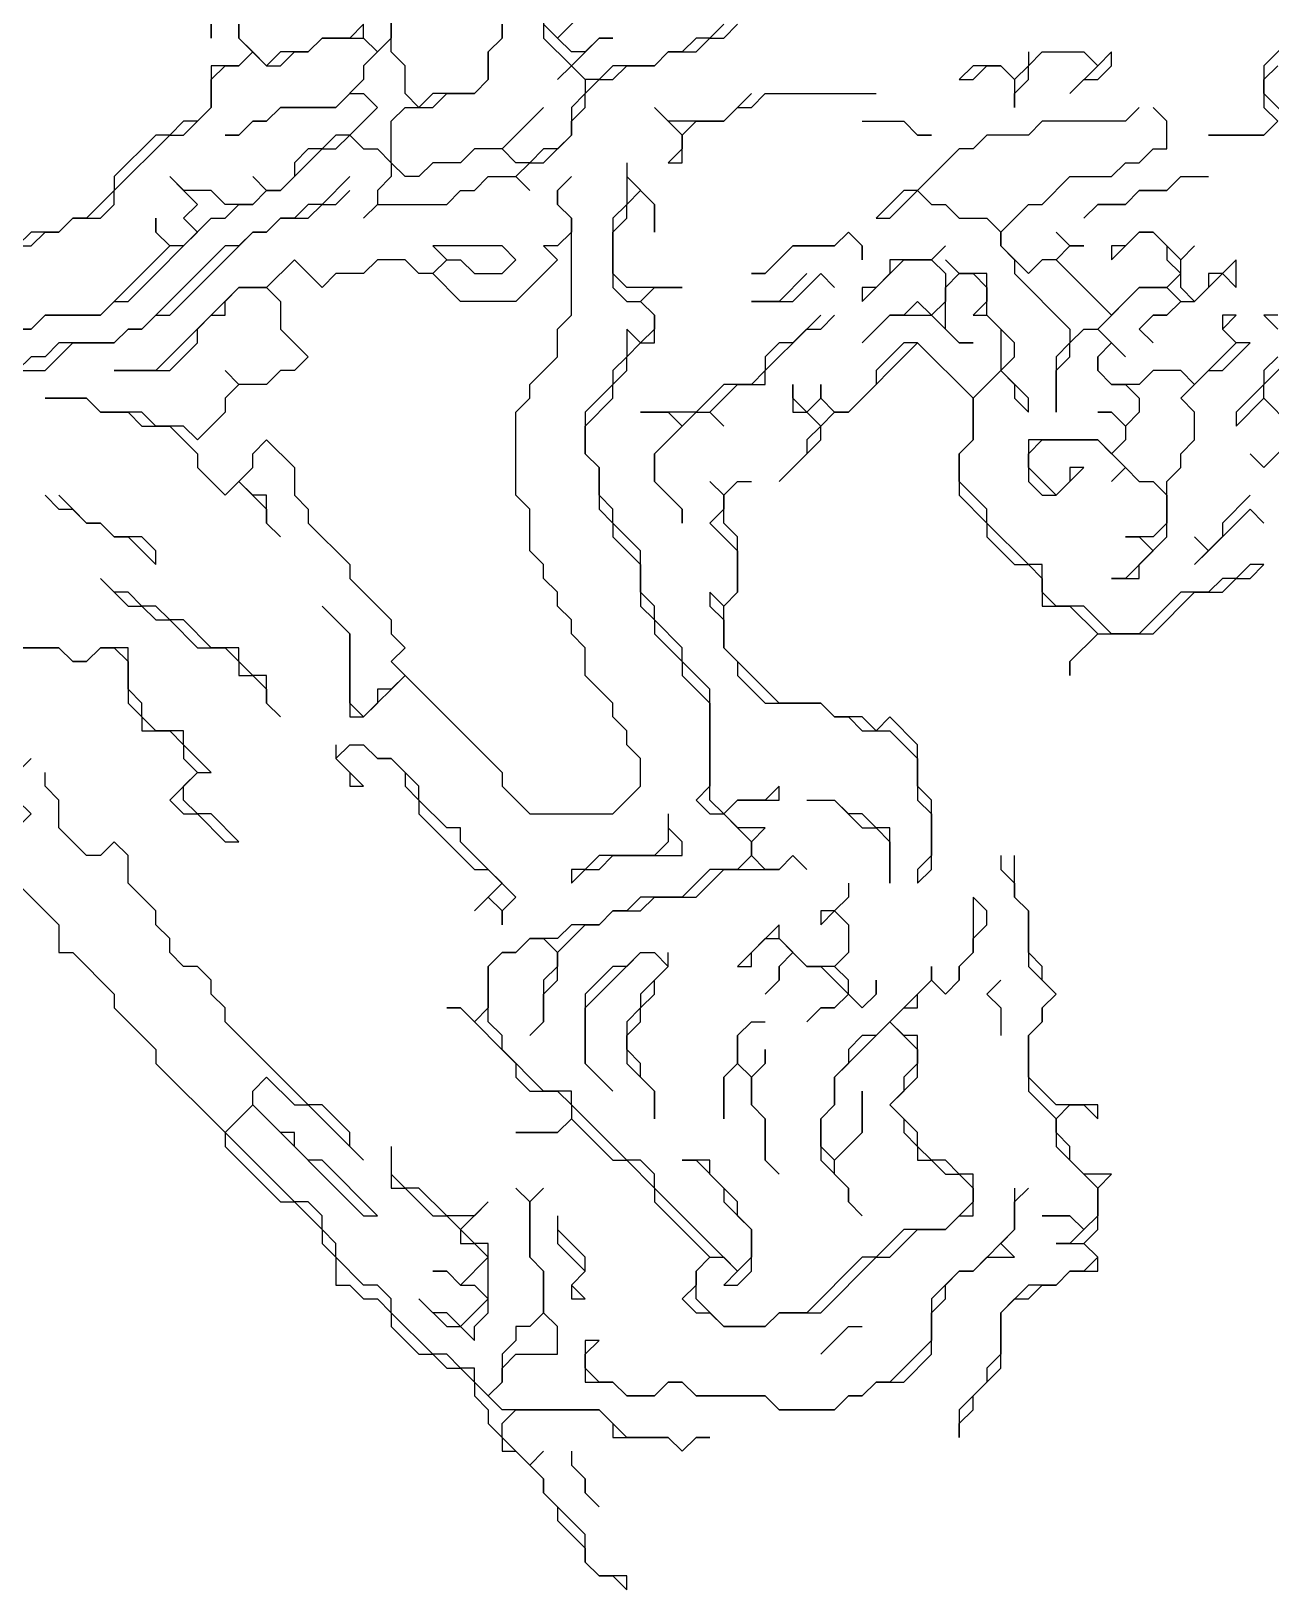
# Model space of a CAD drawing. Header units: metres. Extents: x 76363 to 76886, y 81203 to 81673.
# Drawn here: x 76628.6 to 76664.4, y 81388.6 to 81433.6 of the extents above; entities that cross this region are included whole.
import ezdxf

# ---------------------------------------------------------------- set-up
doc = ezdxf.new("R2010")
doc.units = ezdxf.units.M

msp = doc.modelspace()

# ---------------------------------------------------------------- linework, layer by layer
for points in [[(76642.2, 81433.8, 229.39), (76642.2, 81433.4, 229.375), (76641.8, 81433, 229.36), (76641.8, 81432.2, 229.44), (76641.4, 81431.8, 229.54), (76640.2, 81431.8, 229.39), (76639.8, 81431.4, 229.52), (76639.4, 81431.8, 229.467), (76639.4, 81432.6, 229.27), (76639, 81433, 229.29), (76639, 81435.8, 229.26), (76639, 81433.4, 229.26), (76638.6, 81433, 229.41), (76638.2, 81433.4, 229.46), (76638.2, 81433.8, 229.405), (76637.8, 81433.4, 229.47), (76637, 81433.4, 229.47), (76636.6, 81433, 229.45), (76635.8, 81433, 229.38), (76635.4, 81432.6, 229.37), (76634.6, 81433.4, 229.32), (76634.6, 81433.8, 229.34)], [(76634.6, 81433.8, 229.34), (76634.6, 81433.4, 229.32), (76635, 81433, 229.39), (76634.6, 81432.6, 229.44), (76633.8, 81432.6, 229.52), (76633.8, 81431.4, 229.55), (76633.4, 81431, 229.523), (76633, 81431, 229.53), (76632.6, 81430.6, 229.59), (76632.2, 81430.6, 229.59), (76631, 81429.4, 229.62), (76631, 81429, 229.67), (76630.2, 81428.2, 229.56), (76629.8, 81428.2, 229.62), (76629.4, 81427.8, 229.63), (76628.6, 81427.8, 229.59), (76628.2, 81427.4, 229.69)], [(76628.2, 81425, 230.53), (76628.6, 81425, 230.58), (76629, 81425.4, 230.52), (76630.6, 81425.4, 230.67), (76631, 81425.8, 230.61), (76631.4, 81425.8, 230.8), (76633.8, 81428.2, 230.727), (76634.2, 81428.2, 230.91), (76634.6, 81428.6, 230.645), (76635, 81428.6, 230.85), (76635.4, 81429, 230.657), (76635.8, 81429, 230.81), (76637, 81430.2, 230.62), (76637.4, 81430.2, 230.7), (76637.8, 81430.6, 230.463), (76638.2, 81430.2, 230.71), (76638.6, 81430.2, 230.497), (76639, 81429.8, 230.227), (76639, 81429.4, 230.395), (76638.6, 81429, 230.49), (76638.6, 81428.6, 230.36), (76638.2, 81428.2, 230.3), (76638.6, 81428.6, 230.36), (76640.6, 81428.6, 230.5), (76641, 81429, 230.525), (76641.4, 81429, 230.48), (76641.8, 81429.4, 230.5), (76642.6, 81429.4, 230.5), (76643, 81429, 230.093), (76642.6, 81429.4, 230.5), (76643, 81429.8, 230.51), (76643.4, 81429.8, 230.475), (76644.2, 81430.6, 230.29), (76644.2, 81431, 230.37), (76644.6, 81431.4, 230.39), (76644.6, 81431.8, 230.48), (76645, 81432.2, 230.67), (76645.4, 81432.2, 230.655), (76645.8, 81432.6, 230.7), (76646.6, 81432.6, 230.42), (76647, 81433, 230.41), (76647.8, 81433, 230.41), (76648.2, 81433.4, 230.397), (76648.6, 81433.4, 230.4), (76649, 81433.8, 230.365)], [(76633.8, 81433.8, 229.49), (76633.8, 81433.4, 229.515), (76633.8, 81433.8, 229.49)], [(76643.4, 81434.2, 229.763), (76643.4, 81433.4, 230.06), (76644.2, 81432.6, 230.49), (76643.8, 81432.2, 230.305), (76644.2, 81432.6, 230.49), (76644.6, 81432.2, 230.655), (76644.6, 81431.8, 230.48), (76644.2, 81431.4, 230.425), (76644.2, 81430.6, 230.29), (76643.8, 81430.2, 230.525), (76643.4, 81430.2, 230.53), (76643, 81429.8, 230.51), (76642.6, 81429.8, 230.515), (76642.2, 81430.2, 230.265), (76643.4, 81431.4, 230.165), (76642.2, 81430.2, 230.265), (76641.4, 81430.2, 230.16), (76641, 81429.8, 230.367), (76640.2, 81429.8, 230.22), (76639.8, 81429.4, 230.245), (76639.4, 81429.4, 230.28), (76639, 81429.8, 230.227), (76639, 81431, 229.797), (76639.4, 81431.4, 229.56), (76640.2, 81431.4, 229.485), (76640.6, 81431.8, 229.46), (76641.4, 81431.8, 229.54), (76641.8, 81432.2, 229.44), (76641.8, 81433, 229.36), (76642.2, 81433.4, 229.375), (76642.2, 81433.8, 229.39)], [(76644.6, 81434.2, 229.86), (76643.8, 81433.4, 230.13), (76643.4, 81433.8, 230)], [(76648.6, 81433.8, 230.325), (76648.2, 81433.4, 230.397), (76647.8, 81433.4, 230.35), (76647.4, 81433, 230.41), (76647, 81433, 230.41), (76646.6, 81432.6, 230.42), (76645.4, 81432.6, 230.71), (76645, 81432.2, 230.67), (76644.6, 81432.2, 230.655), (76644.2, 81432.6, 230.49), (76645, 81433.4, 230.3), (76645.4, 81433.4, 230.38), (76645, 81433.4, 230.3), (76644.6, 81433, 230.345), (76644.2, 81433, 230.305), (76643.8, 81433.4, 230.13), (76644.6, 81434.2, 229.86)], [(76628.2, 81427.4, 229.69), (76628.6, 81427.4, 229.69), (76629, 81427.8, 229.59), (76629.4, 81427.8, 229.63), (76629.8, 81428.2, 229.62), (76630.6, 81428.2, 229.605), (76631, 81428.6, 229.735), (76631, 81429, 229.67), (76632.6, 81430.6, 229.59), (76633, 81430.6, 229.59), (76633.8, 81431.4, 229.55), (76633.8, 81432.2, 229.505), (76634.2, 81432.6, 229.48), (76634.6, 81432.6, 229.44), (76635, 81433, 229.39), (76635.4, 81432.6, 229.37), (76635.8, 81432.6, 229.36), (76636.2, 81433, 229.375), (76636.6, 81433, 229.45), (76637, 81433.4, 229.47), (76638.2, 81433.4, 229.46), (76638.6, 81433, 229.41), (76638.2, 81432.6, 229.57), (76638.2, 81432.2, 229.75), (76637.4, 81431.4, 230.07), (76635.8, 81431.4, 229.77), (76635.4, 81431, 229.865), (76635, 81431, 229.9), (76634.6, 81430.6, 229.93), (76634.2, 81430.6, 229.775), (76634.6, 81430.6, 229.93), (76635, 81431, 229.9), (76635.4, 81431, 229.865), (76635.8, 81431.4, 229.77), (76637.4, 81431.4, 230.07), (76637.8, 81431.8, 229.94), (76638.2, 81431.8, 229.82), (76638.6, 81431.4, 229.875), (76637.8, 81430.6, 230.463), (76637.4, 81430.6, 230.487), (76637, 81430.2, 230.62), (76636.6, 81430.2, 230.55), (76636.2, 81429.8, 230.61), (76636.2, 81429.4, 230.79), (76635.8, 81429, 230.81), (76635.4, 81429, 230.657), (76635, 81429.4, 230.45), (76635.4, 81429, 230.657), (76635, 81428.6, 230.85), (76634.2, 81428.6, 230.64), (76633.8, 81429, 230.32), (76633, 81429, 230.17), (76632.6, 81429.4, 229.955), (76633.4, 81428.6, 230.27), (76633, 81428.2, 230.47), (76633.4, 81427.8, 230.82), (76633, 81427.4, 230.75), (76632.6, 81427.4, 230.673), (76632.2, 81427.8, 230.465), (76632.2, 81428.2, 230.303), (76632.2, 81427.8, 230.465), (76632.6, 81427.4, 230.673), (76630.6, 81425.4, 230.67), (76629, 81425.4, 230.52), (76628.6, 81425, 230.58), (76627.8, 81425, 230.43)], [(76665, 81433.4, 221.947), (76664.2, 81432.6, 221.553), (76664.2, 81431.4, 221.25), (76664.6, 81431, 221.173), (76664.2, 81430.6, 221.433), (76662.6, 81430.6, 222.16), (76664.2, 81430.6, 221.433), (76664.6, 81431, 221.173)], [(76657.4, 81433, 225.753), (76657.4, 81432.6, 225.226), (76657, 81432.2, 225.095), (76656.6, 81432.6, 225.948), (76655.8, 81432.6, 226.639), (76655.4, 81432.2, 226.444), (76655.8, 81432.2, 225.877), (76656.2, 81432.6, 226.146), (76656.6, 81432.6, 225.948), (76657, 81432.2, 225.095), (76657, 81431.4, 224.393), (76657, 81431.8, 224.697), (76657.4, 81432.2, 224.884), (76657.4, 81432.6, 225.226), (76657.8, 81433, 225.523), (76659, 81433, 225.022), (76659.4, 81432.6, 224.453), (76658.6, 81431.8, 224.132), (76659, 81432.2, 224.337), (76659.4, 81432.2, 224.085), (76659.8, 81432.6, 224.18), (76659.8, 81433, 224.505), (76659.4, 81432.6, 224.453), (76659, 81433, 225.022)], [(76665, 81431, 221.15), (76664.2, 81431.8, 221.26), (76664.2, 81432.2, 221.35), (76664.6, 81432.6, 221.53)], [(76649.4, 81431.8, 227.883), (76648.6, 81431, 227.234), (76647, 81431, 228.127), (76646.6, 81431.4, 228.95), (76647.4, 81430.6, 227.378), (76647.4, 81430.2, 227.225), (76647, 81429.8, 227.247), (76647.4, 81429.8, 226.958), (76647.4, 81430.6, 227.378), (76647.8, 81431, 227.663), (76648.6, 81431, 227.234), (76649, 81431.4, 227.674), (76649.4, 81431.4, 227.247), (76649.8, 81431.8, 227.591), (76653, 81431.8, 226.763)], [(76660.6, 81431.4, 223.27), (76660.2, 81431, 223.157), (76657.8, 81431, 223.85), (76657.4, 81430.6, 223.63), (76656.2, 81430.6, 223.767), (76655.8, 81430.2, 223.485), (76655.4, 81430.2, 223.637), (76654.2, 81429, 223.802), (76653.8, 81429, 223.957), (76653, 81428.2, 223.63), (76653.4, 81428.2, 223.452), (76654.2, 81429, 223.802), (76654.6, 81428.6, 223.37), (76655, 81428.6, 223.37), (76655.4, 81428.2, 223.39), (76656.2, 81428.2, 223.58), (76656.6, 81427.8, 223.44), (76656.6, 81427.4, 223.39), (76657, 81427, 223.37), (76657, 81426.6, 223.2), (76658.6, 81425, 223.43), (76658.6, 81424.6, 223.315), (76658.2, 81424.2, 222.913), (76658.2, 81422.6, 222.56), (76658.2, 81423.8, 222.805), (76658.6, 81424.2, 223.09), (76658.6, 81424.6, 223.315), (76659, 81425, 223.505), (76659.4, 81425, 223.5), (76659.8, 81424.6, 223.295), (76659.4, 81424.2, 223.32), (76659.4, 81423.8, 223.145), (76659.8, 81423.4, 223.28), (76660.2, 81423.4, 223.27), (76660.6, 81423, 223.18), (76660.6, 81422.6, 222.957), (76660.2, 81422.2, 222.656), (76659.8, 81422.6, 222.82), (76659.4, 81422.6, 222.785), (76659.8, 81422.6, 222.82), (76660.2, 81422.2, 222.656), (76660.2, 81421.8, 222.435), (76659.8, 81421.4, 222.143), (76659.4, 81421.8, 222.365), (76657.4, 81421.8, 221.91), (76657.4, 81420.6, 222.09), (76657.8, 81420.2, 222.07), (76658.2, 81420.2, 222.105), (76659, 81421, 222.02), (76658.6, 81421, 222.03), (76658.6, 81420.6, 222.09), (76658.2, 81420.2, 222.105), (76657.4, 81421, 222.087), (76657.4, 81421.4, 222.09), (76657.8, 81421.8, 222.105), (76659.4, 81421.8, 222.365), (76660.2, 81421, 222.41), (76659.8, 81420.6, 222.16), (76660.2, 81421, 222.41), (76660.6, 81420.6, 222.23), (76661, 81420.6, 222.437), (76661.4, 81420.2, 222.44), (76661.4, 81419.4, 222.145), (76661, 81419, 222.24), (76660.2, 81419, 222.2), (76660.6, 81419, 222.16), (76661, 81418.6, 222.185), (76660.2, 81417.8, 221.8), (76659.8, 81417.8, 221.81), (76660.6, 81417.8, 221.803), (76660.6, 81418.2, 221.98), (76661.4, 81419, 222.2), (76661.4, 81420.6, 222.495), (76661.8, 81421, 222.63), (76661.8, 81421.4, 222.725), (76662.2, 81421.8, 222.67), (76662.2, 81422.6, 222.933), (76661.8, 81423, 223.1), (76662.6, 81423.8, 222.79), (76663, 81423.8, 222.75), (76663.8, 81424.6, 222.393), (76663.4, 81424.6, 222.55), (76663, 81425, 222.44), (76663.4, 81425.4, 222.21), (76663, 81425.4, 222.4), (76663, 81425, 222.44), (76663.4, 81424.6, 222.55), (76662.2, 81423.4, 222.965), (76661.8, 81423.8, 222.98), (76661, 81423.8, 222.91), (76660.6, 81423.4, 223.27), (76659.8, 81423.4, 223.28), (76659.4, 81423.8, 223.145), (76659.4, 81424.2, 223.32), (76659.8, 81424.6, 223.295), (76660.2, 81424.2, 222.97), (76659.4, 81425, 223.5), (76660.6, 81426.2, 223.055), (76661.4, 81426.2, 223.02), (76661.8, 81425.8, 223), (76661.4, 81425.4, 222.82), (76661, 81425.4, 222.9), (76660.6, 81425, 222.97), (76661, 81424.6, 222.75), (76660.6, 81425, 222.97), (76661, 81425.4, 222.9), (76661.4, 81425.4, 222.82), (76661.8, 81425.8, 223), (76662.2, 81425.8, 222.805), (76663, 81426.6, 222.645), (76663.4, 81426.2, 222.497), (76663.4, 81427, 222.43), (76663, 81426.6, 222.645), (76662.6, 81426.6, 222.717), (76662.6, 81426.2, 222.7), (76662.2, 81425.8, 222.805), (76661.8, 81426.2, 223.01), (76661.8, 81427, 222.66), (76662.2, 81427.4, 222.61), (76661.8, 81427, 222.66), (76661, 81427.8, 222.665), (76660.6, 81427.8, 222.735), (76660.2, 81427.4, 222.84), (76659.8, 81427.4, 222.84), (76659.8, 81427, 222.98), (76660.6, 81427.8, 222.735), (76661, 81427.8, 222.665), (76661.4, 81427.4, 222.787), (76661.4, 81427, 222.793), (76661.8, 81426.6, 222.95), (76661.4, 81426.2, 223.02), (76660.6, 81426.2, 223.055), (76659.8, 81425.4, 223.325), (76658.2, 81427, 223.06), (76658.6, 81427.4, 223.08), (76659, 81427.4, 222.885), (76658.6, 81427.4, 223.08), (76658.2, 81427.8, 223.25), (76658.6, 81427.4, 223.08), (76658.2, 81427, 223.06), (76657.8, 81427, 223.06), (76657.4, 81426.6, 223.2), (76656.6, 81427.4, 223.39), (76656.6, 81427.8, 223.44), (76657.4, 81428.6, 223.51), (76657.8, 81428.6, 223.51), (76658.6, 81429.4, 223.51), (76659.8, 81429.4, 223.187), (76660.2, 81429.8, 223.1), (76660.6, 81429.8, 223.02), (76661, 81430.2, 223.035), (76661.4, 81430.2, 222.97), (76661.4, 81431, 222.845), (76661, 81431.4, 223.1)], [(76652.6, 81431, 225.94), (76653.8, 81431, 225.386), (76654.2, 81430.6, 224.69), (76654.6, 81430.6, 224.397), (76654.2, 81430.6, 224.69), (76653.8, 81431, 225.386)], [(76645.8, 81429.8, 228.05), (76645.8, 81428.6, 226.993), (76645.4, 81428.2, 227.088), (76645.4, 81426.2, 226.405), (76645.8, 81425.8, 226.04), (76646.2, 81425.8, 225.703), (76646.6, 81425.4, 225.07), (76646.6, 81425, 224.647), (76646.2, 81424.6, 224.742), (76645.8, 81425, 225.544), (76645.8, 81424.2, 224.665), (76645.4, 81423.8, 224.71), (76645.4, 81423.4, 224.262), (76644.6, 81422.6, 224.544), (76644.6, 81421.4, 223.7), (76645, 81421, 223.223), (76645, 81419.8, 223.21), (76645.4, 81419.4, 222.96), (76645.4, 81419, 222.93), (76646.2, 81418.2, 222.587), (76646.2, 81417, 222.988), (76646.6, 81416.6, 222.85), (76646.6, 81416.2, 222.885), (76647.4, 81415.4, 222.55), (76647.4, 81415, 222.648), (76648.2, 81414.2, 222.167), (76648.2, 81411.8, 223.447), (76647.8, 81411.4, 224.2), (76648.2, 81411, 223.92), (76648.6, 81411, 223.73), (76649.4, 81410.2, 223.267), (76649.4, 81409.8, 223.06), (76649, 81409.4, 223.045), (76648.2, 81409.4, 223.315), (76647.4, 81408.6, 223.36), (76646.2, 81408.6, 223.71), (76645.8, 81408.2, 223.422), (76645.4, 81408.2, 223.672), (76645, 81407.8, 223.525), (76644.2, 81407.8, 223.815), (76643.8, 81407.4, 223.625), (76643, 81407.4, 224.037), (76642.6, 81407, 223.995), (76642.2, 81407, 224.177), (76641.8, 81406.6, 224.12), (76641.8, 81405.4, 223.655), (76641.4, 81405, 223.3), (76641, 81405.4, 223.31), (76640.6, 81405.4, 223.085), (76641, 81405.4, 223.31), (76642.6, 81403.8, 223.29), (76642.6, 81403.4, 223.14), (76643, 81403, 223.12), (76643.8, 81403, 223.27), (76644.2, 81402.6, 223.26), (76644.2, 81402.2, 223.245), (76643.8, 81401.8, 222.765), (76642.6, 81401.8, 222.31), (76643.8, 81401.8, 222.765), (76644.2, 81402.2, 223.245), (76645.4, 81401, 223.035), (76645.8, 81401, 223.105), (76646.6, 81400.2, 223.14), (76646.6, 81399.8, 223.01), (76648.2, 81398.2, 223.05), (76647.8, 81397.8, 222.765), (76647.8, 81397.4, 222.71), (76647.4, 81397, 222.385), (76647.8, 81396.6, 222.52), (76648.2, 81396.6, 222.52), (76648.6, 81396.2, 222.58), (76649.8, 81396.2, 222.72), (76650.2, 81396.6, 222.67), (76651.4, 81396.6, 222.93), (76653, 81398.2, 222.685), (76653.4, 81398.2, 222.72), (76654.2, 81399, 222.91), (76655, 81399, 222.86), (76655.4, 81399.4, 222.85), (76655.8, 81399.4, 222.77), (76655.8, 81400.6, 222.56), (76655.4, 81400.6, 222.75), (76655, 81401, 222.69), (76654.6, 81401, 222.847), (76654.2, 81401.4, 222.967), (76654.2, 81401.8, 222.88), (76653.4, 81402.6, 223.075), (76654.2, 81403.4, 222.72), (76654.2, 81404.6, 222.58), (76653.8, 81404.6, 222.585), (76653.4, 81405, 222.41), (76653.8, 81405.4, 222.303), (76654.2, 81405.4, 222.195), (76654.2, 81405.8, 222.1), (76654.6, 81406.2, 221.89), (76655, 81405.8, 221.79), (76655.4, 81406.2, 221.77), (76655.4, 81406.6, 221.71), (76655.8, 81407, 221.597), (76655.8, 81407.4, 221.52), (76656.2, 81407.8, 221.45), (76656.2, 81408.2, 221.39), (76655.8, 81408.6, 221.34), (76655.8, 81407, 221.597), (76655.4, 81406.6, 221.71), (76655.4, 81406.2, 221.77), (76655, 81405.8, 221.79), (76654.6, 81406.2, 221.89), (76654.6, 81406.6, 221.893), (76654.6, 81406.2, 221.89), (76653, 81404.6, 222.48), (76652.6, 81404.6, 222.51), (76652.2, 81404.2, 222.57), (76652.2, 81403.8, 222.6), (76651.8, 81403.4, 222.695), (76651.8, 81402.6, 222.85), (76651.4, 81402.2, 222.755), (76651.4, 81401, 222.665), (76652.2, 81400.2, 222.82), (76652.2, 81399.8, 222.8), (76652.6, 81399.4, 222.74), (76652.2, 81399.8, 222.8), (76652.2, 81400.2, 222.82), (76651.8, 81400.6, 222.835), (76651.8, 81401, 222.777), (76652.6, 81401.8, 223.04), (76652.6, 81403, 223.05), (76652.6, 81401.8, 223.04), (76651.8, 81401, 222.777), (76651.4, 81401.4, 222.72), (76651.4, 81402.2, 222.755), (76651.8, 81402.6, 222.85), (76651.8, 81403.4, 222.695), (76653.4, 81405, 222.41), (76654.2, 81404.2, 222.68), (76654.2, 81403.8, 222.775), (76653.8, 81403.4, 222.88), (76653.8, 81403, 222.94), (76653.4, 81402.6, 223.075), (76653.8, 81402.2, 222.975), (76653.8, 81401.8, 223), (76654.2, 81401.4, 222.967), (76654.2, 81401, 223.03), (76654.6, 81401, 222.847), (76655, 81400.6, 222.89), (76655.4, 81400.6, 222.75), (76655.8, 81400.2, 222.69), (76655.8, 81399.8, 222.79), (76655, 81399, 222.86), (76653.8, 81399, 222.875), (76653, 81398.2, 222.685), (76652.6, 81398.2, 222.65), (76651, 81396.6, 222.93), (76650.2, 81396.6, 222.67), (76649.8, 81396.2, 222.72), (76648.6, 81396.2, 222.58), (76647.8, 81397, 222.545), (76647.8, 81397.8, 222.765), (76648.2, 81398.2, 223.05), (76648.6, 81398.2, 223.05), (76649, 81397.8, 222.87), (76648.6, 81397.4, 222.82), (76649, 81397.4, 222.86), (76649.4, 81397.8, 222.8), (76649.4, 81399, 222.7), (76649, 81399.4, 222.755), (76649, 81399.8, 222.74), (76648.2, 81400.6, 222.77), (76648.2, 81401, 222.79), (76647.4, 81401, 222.94), (76647.8, 81401, 222.86), (76648.6, 81400.2, 222.76), (76648.6, 81399.8, 222.793), (76649.4, 81399, 222.7), (76649.4, 81398.2, 222.78), (76649, 81397.8, 222.87), (76646.6, 81400.2, 223.14), (76646.6, 81400.6, 223.045), (76646.2, 81401, 223.077), (76645.8, 81401, 223.105), (76644.2, 81402.6, 223.26), (76644.2, 81403, 223.315), (76643.4, 81403, 223.23), (76642.2, 81404.2, 223.445), (76642.2, 81404.6, 223.58), (76641.8, 81405, 223.525), (76641.8, 81406.6, 224.12), (76642.2, 81407, 224.177), (76642.6, 81407, 223.995), (76643, 81407.4, 224.037), (76643.4, 81407.4, 223.8), (76643.8, 81407, 223.403), (76643.8, 81406.6, 223.36), (76643.4, 81406.2, 223.46), (76643.4, 81405, 223.45), (76643, 81404.6, 223.45), (76643.4, 81405, 223.45), (76643.4, 81405.8, 223.52), (76643.8, 81406.2, 223.34), (76643.8, 81407, 223.403), (76644.6, 81407.8, 223.613), (76645, 81407.8, 223.525), (76645.4, 81408.2, 223.672), (76646.2, 81408.2, 223.347), (76646.6, 81408.6, 223.517), (76647.8, 81408.6, 223.165), (76648.6, 81409.4, 223.16), (76650.2, 81409.4, 222.823), (76650.6, 81409.8, 222.94), (76651, 81409.4, 222.69), (76650.6, 81409.8, 222.94), (76650.2, 81409.4, 222.823), (76649.8, 81409.4, 222.855), (76649.4, 81409.8, 223.06), (76649.4, 81410.2, 223.267), (76649.8, 81410.6, 223.21), (76649, 81410.6, 223.543), (76648.6, 81411, 223.73), (76649, 81411.4, 223.397), (76650.2, 81411.4, 222.83), (76650.2, 81411.8, 222.7), (76649.8, 81411.4, 223.03), (76649, 81411.4, 223.397), (76648.6, 81411, 223.73), (76648.2, 81411.4, 223.79), (76648.2, 81414.6, 222.165), (76647.4, 81415.4, 222.55), (76647.4, 81415.8, 222.52), (76646.6, 81416.6, 222.85), (76646.6, 81417, 222.66), (76646.2, 81417.4, 222.857), (76646.2, 81418.6, 222.43), (76645.4, 81419.4, 222.96), (76645.4, 81419.8, 222.92), (76645, 81420.2, 223.172), (76645, 81421, 223.223), (76644.6, 81421.4, 223.7), (76644.6, 81422.2, 223.97), (76645.4, 81423, 223.848), (76645.4, 81423.4, 224.262), (76645.8, 81423.8, 224.25), (76645.8, 81424.2, 224.665), (76646.2, 81424.6, 224.742), (76646.6, 81424.6, 224.377), (76646.6, 81425.4, 225.07), (76646.2, 81425.8, 225.703), (76646.6, 81426.2, 225.595), (76647.4, 81426.2, 225.1), (76645.8, 81426.2, 226.017), (76645.4, 81426.6, 226.366), (76645.4, 81427.8, 226.85), (76645.8, 81428.2, 226.68), (76645.8, 81428.6, 226.993), (76646.2, 81429, 227.156), (76646.6, 81428.6, 226.58), (76646.6, 81427.8, 226.2), (76646.6, 81428.6, 226.58), (76645.8, 81429.4, 227.726)], [(76637.8, 81429.4, 230.75), (76637, 81428.6, 230.87), (76636.6, 81428.6, 230.945), (76636.2, 81428.2, 231.003), (76635.8, 81428.2, 231.07), (76635.4, 81427.8, 231.06), (76635, 81427.8, 231.145), (76634.6, 81427.4, 231.085), (76634.2, 81427.4, 231.05), (76631.8, 81425, 230.955), (76631.4, 81425, 230.955), (76631, 81424.6, 230.86), (76629.4, 81424.6, 230.795), (76629, 81424.2, 230.66), (76628.6, 81424.2, 230.7), (76628.2, 81423.8, 230.68)], [(76644.2, 81429.4, 229.918), (76643.8, 81429, 229.707), (76643.8, 81428.6, 229.502), (76644.2, 81428.2, 228.94), (76644.2, 81427.8, 228.89), (76643.8, 81427.4, 229.16), (76643.4, 81427.4, 229.413), (76643.8, 81427, 228.832), (76642.6, 81425.8, 228.88), (76641, 81425.8, 229.12), (76640.2, 81426.6, 229.46), (76640.6, 81427, 229.63), (76641, 81427, 229.553), (76641.4, 81426.6, 229.46), (76642.2, 81426.6, 229.49), (76642.6, 81427, 229.32), (76642.2, 81427.4, 229.49), (76640.2, 81427.4, 229.96), (76640.6, 81427, 229.63), (76640.2, 81426.6, 229.46), (76639.8, 81426.6, 229.52), (76639.4, 81427, 229.72), (76638.6, 81427, 229.715), (76638.2, 81426.6, 229.58), (76637.4, 81426.6, 229.86), (76637, 81426.2, 229.817), (76636.2, 81427, 230.513), (76635.4, 81426.2, 230.39), (76634.6, 81426.2, 230.595), (76632.2, 81423.8, 230.29), (76631, 81423.8, 230.547), (76632.6, 81423.8, 230.21), (76633.4, 81424.6, 230.395), (76633.4, 81425, 230.45), (76633.8, 81425.4, 230.545), (76634.2, 81425.4, 230.427), (76634.2, 81425.8, 230.44), (76634.6, 81426.2, 230.595), (76635.4, 81426.2, 230.39), (76635.8, 81425.8, 230.06), (76635.8, 81425, 230.17), (76636.6, 81424.2, 229.98), (76636.2, 81423.8, 230.12), (76635.8, 81423.8, 230.12), (76635.4, 81423.4, 230.177), (76634.6, 81423.4, 230.105), (76634.2, 81423.8, 230.145), (76634.6, 81423.4, 230.105), (76634.2, 81423, 230.015), (76634.2, 81422.6, 230), (76633.4, 81421.8, 229.93), (76633, 81422.2, 229.98), (76632.2, 81422.2, 229.81), (76631.8, 81422.6, 229.93), (76630.6, 81422.6, 229.85), (76630.2, 81423, 230.16), (76629, 81423, 230.34), (76630.2, 81423, 230.16), (76630.6, 81422.6, 229.85), (76631.4, 81422.6, 229.907), (76631.8, 81422.2, 229.795), (76632.6, 81422.2, 229.91), (76633.4, 81421.4, 229.897), (76633.4, 81421, 229.85), (76634.2, 81420.2, 229.81), (76634.6, 81420.6, 230.105), (76635.4, 81419.8, 230.323), (76635.4, 81419.4, 230.197), (76635.8, 81419, 230.167), (76635.4, 81419.4, 230.197), (76635.4, 81420.2, 230.447), (76635, 81420.2, 230.195), (76634.6, 81420.6, 230.105), (76635, 81421, 230.345), (76635, 81421.4, 230.47), (76635.4, 81421.8, 230.645), (76636.2, 81421, 230.88), (76636.2, 81420.2, 230.685), (76636.6, 81419.8, 230.783), (76636.6, 81419.4, 230.725), (76637.8, 81418.2, 230.705), (76637.8, 81417.8, 230.46), (76639, 81416.6, 230.38), (76639, 81416.2, 230.183), (76639.4, 81415.8, 230.105), (76639, 81415.4, 229.82), (76639.4, 81415, 229.915), (76639, 81414.6, 229.577), (76638.6, 81414.6, 229.32), (76638.6, 81414.2, 228.92), (76638.2, 81413.8, 228.64), (76637.8, 81414.2, 228.597), (76637.8, 81416.2, 229.65), (76637, 81417, 229.66), (76637.8, 81416.2, 229.65), (76637.8, 81413.8, 228.485), (76638.2, 81413.8, 228.64), (76639.4, 81415, 229.915), (76642.2, 81412.2, 229.483), (76642.2, 81411.8, 229.266), (76643, 81411, 229.327), (76645.4, 81411, 228.143), (76646.2, 81411.8, 227.335), (76646.2, 81412.6, 226.868), (76645.8, 81413, 227.33), (76645.8, 81413.4, 227.123), (76645.4, 81413.8, 227.68), (76645.4, 81414.2, 227.643), (76644.6, 81415, 228.273), (76644.6, 81415.8, 227.868), (76644.2, 81416.2, 228.072), (76644.2, 81416.6, 227.95), (76643.8, 81417, 228.16), (76643.8, 81417.4, 228.034), (76643.4, 81417.8, 228.295), (76643.4, 81418.2, 228.031), (76643, 81418.6, 228.415), (76643, 81419.8, 228.14), (76642.6, 81420.2, 228.52), (76642.6, 81422.6, 228.5), (76643, 81423, 228.523), (76643, 81423.4, 228.625), (76643.8, 81424.2, 228.62), (76643.8, 81425, 228.69), (76644.2, 81425.4, 228.59), (76644.2, 81428.2, 228.94), (76643.8, 81428.6, 229.502), (76643.8, 81429, 229.707)], [(76661.8, 81429.4, 222.695), (76661.4, 81429, 222.68), (76660.6, 81429, 222.83), (76660.2, 81428.6, 222.81), (76659.4, 81428.6, 223.09), (76659, 81428.2, 223.033), (76659.4, 81428.6, 223.09), (76660.2, 81428.6, 222.81), (76660.6, 81429, 222.83), (76661.4, 81429, 222.68), (76661.8, 81429.4, 222.695), (76662.6, 81429.4, 222.39)], [(76627, 81423.8, 230.69), (76629, 81423.8, 230.61), (76629.8, 81424.6, 230.843), (76631, 81424.6, 230.86), (76631.4, 81425, 230.955), (76631.8, 81425, 230.955), (76632.2, 81425.4, 230.97), (76632.6, 81425.4, 230.89), (76635, 81427.8, 231.145), (76635.4, 81427.8, 231.06), (76635.8, 81428.2, 231.07), (76636.6, 81428.2, 230.97), (76637, 81428.6, 230.87), (76637.4, 81428.6, 230.78), (76637.8, 81429, 230.765)], [(76652.2, 81427.8, 223.758), (76651.8, 81427.4, 223.58), (76650.6, 81427.4, 223.87), (76649.8, 81426.6, 223.8), (76649.4, 81426.6, 223.96), (76649.8, 81426.6, 223.8), (76650.6, 81427.4, 223.87), (76651.8, 81427.4, 223.58), (76652.2, 81427.8, 223.758), (76652.6, 81427.4, 223.33), (76652.6, 81427, 223.12), (76652.6, 81427.4, 223.33)], [(76655, 81427.4, 222.78), (76654.6, 81427, 222.5), (76653.4, 81427, 222.77), (76653.4, 81426.6, 222.52), (76653, 81426.2, 222.66), (76652.6, 81426.2, 222.82), (76652.6, 81425.8, 222.685), (76653.8, 81427, 222.66), (76654.6, 81427, 222.5), (76655, 81426.6, 222.37), (76655, 81425.8, 222.135), (76654.6, 81425.4, 222.09), (76654.2, 81425.8, 222.18), (76653.8, 81425.4, 222.25), (76653.4, 81425.4, 222.367), (76652.6, 81424.6, 222.325), (76653.4, 81425.4, 222.367), (76654.6, 81425.4, 222.09), (76655.4, 81424.6, 221.98), (76655.8, 81424.6, 222.005), (76655.4, 81424.6, 221.98), (76655, 81425, 222.013), (76655, 81426.2, 222.155), (76655.4, 81426.6, 222.475), (76655.8, 81426.6, 222.77), (76656.2, 81426.2, 222.65), (76656.2, 81425.8, 222.515), (76655.8, 81425.4, 222.195), (76656.2, 81425.4, 222.31), (76656.6, 81425, 222.28), (76656.6, 81423.8, 221.77), (76655.8, 81423, 221.475), (76654.2, 81424.6, 221.82), (76653.8, 81424.6, 221.978), (76653, 81423.8, 221.9), (76653, 81423.4, 221.73), (76652.2, 81422.6, 221.585), (76651.8, 81422.6, 221.59), (76651.4, 81423, 221.76), (76651.4, 81423.4, 221.853), (76651.4, 81423, 221.76), (76651, 81422.6, 221.69), (76650.6, 81423, 222.07), (76650.6, 81423.4, 222.16), (76650.6, 81422.6, 221.895), (76651, 81422.6, 221.69), (76651.4, 81422.2, 221.495), (76651, 81421.8, 221.59), (76651, 81421.4, 221.535), (76650.2, 81420.6, 221.51), (76651.4, 81421.8, 221.48), (76651.4, 81422.2, 221.495), (76651.8, 81422.6, 221.59), (76652.2, 81422.6, 221.585), (76654.2, 81424.6, 221.82), (76655.8, 81423, 221.475), (76655.8, 81421.8, 221.267), (76655.4, 81421.4, 221.21), (76655.4, 81420.2, 221.235), (76656.2, 81419.4, 221.43), (76656.2, 81419, 221.415), (76657, 81418.2, 221.3), (76657.4, 81418.2, 221.528), (76657.8, 81417.8, 221.43), (76657.8, 81417, 221.317), (76658.6, 81417, 221.47), (76659.4, 81416.2, 221.165), (76658.6, 81415.4, 221.02), (76658.6, 81415, 220.973), (76658.6, 81415.4, 221.02), (76659.4, 81416.2, 221.165), (76661, 81416.2, 221.04), (76662.2, 81417.4, 221.245), (76663, 81417.4, 221.17), (76663.4, 81417.8, 221.1), (76663.8, 81417.8, 221.023), (76664.2, 81418.2, 221.04), (76663.8, 81418.2, 221.12), (76663.4, 81417.8, 221.1), (76663, 81417.8, 221.18), (76662.6, 81417.4, 221.165), (76661.8, 81417.4, 221.325), (76660.6, 81416.2, 221.12), (76659.8, 81416.2, 221.2), (76659, 81417, 221.425), (76658.2, 81417, 221.39), (76657.8, 81417.4, 221.335), (76657.8, 81418.2, 221.565), (76657.4, 81418.2, 221.528), (76656.2, 81419.4, 221.43), (76656.2, 81419.8, 221.45), (76655.4, 81420.6, 221.175), (76655.4, 81421.4, 221.21), (76655.8, 81421.8, 221.267), (76655.8, 81423, 221.475), (76656.6, 81423.8, 221.77), (76657, 81423.4, 222.06), (76657, 81423, 221.947), (76657.4, 81422.6, 222.035), (76657.4, 81423, 222.195), (76656.6, 81423.8, 221.77), (76657, 81424.2, 222.175), (76657, 81424.6, 222.29), (76656.2, 81425.4, 222.31), (76656.2, 81426.6, 222.89), (76655.4, 81426.6, 222.475), (76655, 81427, 222.535)], [(76651, 81426.6, 223.45), (76650.2, 81425.8, 223.42), (76649.4, 81425.8, 223.53), (76650.6, 81425.8, 223.42), (76651.4, 81426.6, 223.335), (76651.8, 81426.2, 223.085), (76651.4, 81426.6, 223.335)], [(76651.4, 81425.4, 222.745), (76650.6, 81424.6, 222.678), (76650.2, 81424.6, 222.803), (76649.8, 81424.2, 222.603), (76649.8, 81423.8, 222.41), (76649.4, 81423.4, 222.373), (76648.6, 81423.4, 222.63), (76647.8, 81422.6, 222.292), (76646.2, 81422.6, 223.01), (76647, 81422.6, 222.58), (76647.4, 81422.2, 222.2), (76646.6, 81421.4, 222.395), (76646.6, 81420.6, 222.23), (76647.4, 81419.8, 221.863), (76647.4, 81419.4, 221.77), (76647.4, 81419.8, 221.863), (76646.6, 81420.6, 222.23), (76646.6, 81421.4, 222.395), (76647.8, 81422.6, 222.292), (76648.2, 81422.6, 222.137), (76648.6, 81422.2, 222.04), (76648.2, 81422.6, 222.137), (76649, 81423.4, 222.513), (76649.8, 81423.4, 222.2), (76649.8, 81423.8, 222.41), (76651, 81425, 222.77), (76651.4, 81425, 222.53), (76651.8, 81425.4, 222.665)], [(76664.6, 81425.4, 221.797), (76664.2, 81425.4, 221.895), (76664.6, 81425, 221.88)], [(76664.6, 81424.2, 221.91), (76664.2, 81423.8, 221.953), (76664.2, 81423.4, 221.74), (76663.4, 81422.6, 222.287), (76663.4, 81422.2, 222.218), (76664.2, 81423, 221.715), (76665, 81422.2, 221.6)], [(76665, 81422.2, 221.6), (76664.2, 81423, 221.715), (76664.2, 81423.4, 221.74), (76665, 81424.2, 221.88)], [(76665, 81421.8, 221.58), (76664.2, 81421, 221.78), (76663.8, 81421.4, 221.91), (76664.2, 81421, 221.78), (76665.4, 81422.2, 221.48)], [(76648.2, 81420.6, 221.82), (76648.6, 81420.2, 221.65), (76648.6, 81419.8, 221.625), (76648.2, 81419.4, 221.69), (76649, 81418.6, 221.58), (76649, 81417.4, 221.6), (76648.6, 81417, 221.792), (76648.2, 81417.4, 221.91), (76648.2, 81417, 221.965), (76648.6, 81416.6, 221.71), (76648.6, 81415.8, 221.755), (76649, 81415.4, 221.683), (76649, 81415, 221.64), (76649.8, 81414.2, 221.553), (76651.4, 81414.2, 221.423), (76651.8, 81413.8, 221.5), (76652.2, 81413.8, 221.42), (76652.6, 81413.4, 221.41), (76653.4, 81413.4, 221.255), (76654.2, 81412.6, 221.21), (76654.2, 81411.4, 221.235), (76654.6, 81411, 221.22), (76654.6, 81409.8, 221.527), (76654.2, 81409.4, 221.713), (76654.2, 81409, 221.712), (76654.6, 81409.4, 221.53), (76654.6, 81411.4, 221.155), (76654.2, 81411.8, 221.28), (76654.2, 81413, 221.15), (76653.4, 81413.8, 221.2), (76653, 81413.4, 221.33), (76652.6, 81413.8, 221.33), (76651.8, 81413.8, 221.5), (76651.4, 81414.2, 221.423), (76650.2, 81414.2, 221.53), (76648.6, 81415.8, 221.755), (76648.6, 81417, 221.792), (76649, 81417.4, 221.6), (76649, 81419, 221.51), (76648.6, 81419.4, 221.61), (76648.6, 81420.2, 221.65), (76649, 81420.6, 221.66), (76649.4, 81420.6, 221.66)], [(76629, 81420.2, 227.92), (76629.4, 81419.8, 227.437), (76629.8, 81419.8, 227.435), (76630.2, 81419.4, 227.3), (76630.6, 81419.4, 227.34), (76631, 81419, 227.27), (76631.4, 81419, 227.475), (76632.2, 81418.2, 227.157), (76632.2, 81418.6, 227.533), (76631.8, 81419, 227.71), (76631, 81419, 227.27), (76630.6, 81419.4, 227.34), (76630.2, 81419.4, 227.3), (76629.4, 81420.2, 227.725)], [(76663.8, 81420.2, 221.59), (76663, 81419.4, 221.542), (76663, 81419, 221.31), (76662.6, 81418.6, 221.5), (76662.2, 81419, 221.735), (76662.6, 81418.6, 221.5), (76662.2, 81418.2, 221.545), (76663.8, 81419.8, 221.5), (76664.2, 81419.4, 221.25), (76663.8, 81419.8, 221.5)], [(76630.6, 81417.8, 225.908), (76631.4, 81417, 225.582), (76631.8, 81417, 225.853), (76632.2, 81416.6, 225.627), (76632.6, 81416.6, 225.936), (76633.4, 81415.8, 225.962), (76634.2, 81415.8, 226.657), (76634.6, 81415.4, 226.923), (76634.6, 81415, 226.564), (76635, 81415, 226.723), (76635.4, 81414.6, 226.747), (76635.4, 81414.2, 226.445), (76635.8, 81413.8, 226.307), (76635.4, 81414.2, 226.445), (76635.4, 81415, 227.003), (76635, 81415, 226.723), (76634.6, 81415.4, 226.923), (76634.6, 81415.8, 227.04), (76633.8, 81415.8, 226.29), (76633, 81416.6, 226.187), (76632.6, 81416.6, 225.936), (76632.2, 81417, 225.95), (76631.8, 81417, 225.853), (76631.4, 81417.4, 225.885), (76631, 81417.4, 225.64)], [(76626.2, 81415.8, 222.332), (76629.4, 81415.8, 222.374), (76629.8, 81415.4, 222.093), (76630.2, 81415.4, 222.21), (76630.6, 81415.8, 222.968), (76631, 81415.8, 223.35), (76631.4, 81415.4, 223.063), (76631.4, 81414.2, 221.974), (76631.8, 81413.8, 221.972), (76631.8, 81413.4, 221.728), (76632.6, 81413.4, 222.443), (76633, 81413, 222.25), (76633, 81412.6, 222.032), (76633.4, 81412.2, 222.223), (76632.6, 81411.4, 221.05), (76633, 81411, 221.062), (76633.4, 81411, 221.366), (76634.2, 81410.2, 221.545), (76634.6, 81410.2, 221.931), (76633.8, 81411, 221.775), (76633.4, 81411, 221.366), (76633, 81411.4, 221.387), (76633, 81411.8, 221.517), (76633.4, 81412.2, 222.223), (76633.8, 81412.2, 222.747), (76633, 81413, 222.25), (76633, 81413.4, 222.738), (76632.2, 81413.4, 222.17), (76631.8, 81413.8, 221.972), (76631.8, 81414.2, 222.385), (76631.4, 81414.6, 222.3), (76631.4, 81415.8, 223.635), (76630.6, 81415.8, 222.968), (76630.2, 81415.4, 222.21), (76629.8, 81415.4, 222.093), (76629.4, 81415.8, 222.374), (76626.2, 81415.8, 222.332)], [(76637.4, 81413, 227.188), (76637.4, 81412.6, 226.668), (76637.8, 81412.2, 226.575), (76637.8, 81411.8, 226.287), (76638.2, 81411.8, 226.502), (76637.4, 81412.6, 226.668), (76637.8, 81413, 227.393), (76638.2, 81413, 227.49), (76638.6, 81412.6, 227.247), (76639, 81412.6, 227.473), (76639.4, 81412.2, 227.355), (76639.4, 81411.8, 227.042), (76639.8, 81411.4, 226.942), (76639.8, 81411, 226.63), (76641.4, 81409.4, 226.265), (76641.8, 81409.4, 226.577), (76642.2, 81409, 226.332), (76641.4, 81408.2, 225.18), (76641.8, 81408.6, 225.615), (76642.2, 81408.2, 225.273), (76642.2, 81407.8, 224.757), (76642.2, 81408.2, 225.273), (76642.6, 81408.6, 225.635), (76641, 81410.2, 226.847), (76641, 81410.6, 227.28), (76640.6, 81410.6, 227.035), (76639.8, 81411.4, 226.942), (76639.8, 81411.8, 227.457), (76639, 81412.6, 227.473), (76638.6, 81412.6, 227.247), (76638.2, 81413, 227.49)], [(76627.8, 81409.4, 218.5), (76629.4, 81407.8, 218.41), (76629.4, 81407, 218.37), (76629.8, 81407, 218.485), (76631, 81405.8, 218.505), (76631, 81405.4, 218.397), (76632.2, 81404.2, 218.51), (76632.2, 81403.8, 218.37), (76634.2, 81401.8, 218.51), (76634.2, 81401.4, 218.42), (76635.8, 81399.8, 218.56), (76636.2, 81399.8, 218.72), (76637, 81399, 218.76), (76637, 81398.6, 218.75), (76637.4, 81398.2, 218.747), (76637.4, 81397.4, 218.61), (76637.8, 81397.4, 218.68), (76638.2, 81397, 218.59), (76638.6, 81397, 218.66), (76639, 81396.6, 218.685), (76639, 81396.2, 218.63), (76639.8, 81395.4, 218.74), (76640.2, 81395.4, 218.815), (76640.6, 81395, 218.79), (76641, 81395, 218.87), (76641.4, 81394.6, 218.93), (76641.4, 81394.2, 218.84), (76641.8, 81393.8, 218.947), (76641.8, 81393.4, 218.955), (76642.2, 81393, 218.93), (76642.2, 81392.6, 218.92), (76642.6, 81392.6, 218.99), (76643.4, 81391.8, 219.03), (76643.4, 81391.4, 219.015), (76643.8, 81391, 219.07), (76643.8, 81390.6, 218.98), (76644.6, 81389.8, 219.02), (76644.6, 81389.4, 218.995), (76645, 81389, 219.05), (76645.4, 81389, 219.095), (76645.8, 81388.6, 219.07), (76645.8, 81389, 219.125), (76645, 81389, 219.05), (76644.6, 81389.4, 218.995), (76644.6, 81390.2, 219.11), (76643.4, 81391.4, 219.015), (76643.4, 81391.8, 219.03), (76643, 81392.2, 218.97), (76643.4, 81392.6, 219.145), (76643, 81392.2, 218.97), (76642.2, 81393, 218.93), (76642.2, 81393.4, 219.03), (76642.6, 81393.8, 219.27), (76645, 81393.8, 219.65), (76645.4, 81393.4, 219.515), (76645.4, 81393, 219.457), (76647, 81393, 219.72), (76647.4, 81392.6, 219.75), (76647.8, 81393, 219.91), (76648.2, 81393, 219.933), (76647.8, 81393, 219.91), (76647.4, 81392.6, 219.75), (76647, 81393, 219.72), (76645.8, 81393, 219.62), (76645, 81393.8, 219.65), (76642.2, 81393.8, 219.12), (76641.8, 81394.2, 219.065), (76642.2, 81394.6, 219.393), (76642.2, 81395, 219.56), (76642.6, 81395.4, 219.765), (76643.8, 81395.4, 220.03), (76643.8, 81396.2, 220.025), (76643.4, 81396.6, 220.005), (76643.4, 81397.8, 220.34), (76643, 81398.2, 220.437), (76643, 81399.8, 221.018), (76643.4, 81400.2, 221.545), (76643, 81399.8, 221.018), (76642.6, 81400.2, 221.125), (76643, 81399.8, 221.018), (76643, 81398.2, 220.437), (76643.4, 81397.8, 220.34), (76643.4, 81396.6, 220.005), (76643, 81396.2, 219.685), (76642.6, 81396.2, 219.455), (76642.6, 81395.8, 219.7), (76642.2, 81395.4, 219.65), (76642.2, 81394.6, 219.393), (76641.8, 81394.2, 219.065), (76641.4, 81394.6, 218.93), (76641.4, 81395, 219.134), (76641, 81395, 218.87), (76640.6, 81395.4, 218.93), (76640.2, 81395.4, 218.815), (76639, 81396.6, 218.685), (76639, 81397, 218.74), (76638.6, 81397.4, 218.75), (76638.2, 81397.4, 218.71), (76637.4, 81398.2, 218.747), (76637.4, 81398.6, 218.855), (76637, 81399, 218.76), (76637, 81399.4, 218.85), (76636.6, 81399.8, 218.87), (76636.2, 81399.8, 218.72), (76634.2, 81401.8, 218.51), (76635, 81402.6, 218.965), (76638.2, 81399.4, 219.385), (76638.6, 81399.4, 219.38), (76637, 81401, 219.325), (76636.6, 81401, 219.23), (76636.2, 81401.4, 219.175), (76636.2, 81401.8, 219.305), (76635.8, 81401.8, 219.225), (76635, 81402.6, 218.965), (76635, 81403, 218.86), (76635.4, 81403.4, 219.06), (76636.2, 81402.6, 219.327), (76636.6, 81402.6, 219.55), (76638.2, 81401, 219.69), (76637.8, 81401.4, 219.7), (76637.8, 81401.8, 219.828), (76637, 81402.6, 219.76), (76636.6, 81402.6, 219.55), (76634.2, 81405, 219.16), (76634.2, 81405.4, 219.257), (76633.8, 81405.8, 219.2), (76633.8, 81406.2, 219.406), (76633.4, 81406.6, 219.463), (76633, 81406.6, 219.185), (76632.6, 81407, 219.15), (76632.6, 81407.4, 219.335), (76632.2, 81407.8, 219.317), (76632.2, 81408.2, 219.405), (76631.4, 81409, 219.12), (76631.4, 81409.8, 219.485), (76631, 81410.2, 219.5), (76630.6, 81409.8, 219.103), (76630.2, 81409.8, 218.955), (76629.4, 81410.6, 218.99), (76629.4, 81411.4, 219.33), (76629, 81411.8, 219.39), (76629, 81412.2, 219.597)], [(76628.6, 81412.6, 219.61), (76628.2, 81412.2, 219.37)], [(76628.2, 81411.4, 219.225), (76628.6, 81411, 219.01), (76628.2, 81410.6, 218.955)], [(76651, 81411.4, 222.66), (76651.8, 81411.4, 222.395), (76652.6, 81410.6, 222.35), (76653, 81410.6, 222.2), (76653.4, 81410.2, 222.11), (76653.4, 81409, 222.05), (76653.4, 81410.6, 221.935), (76653, 81410.6, 222.2), (76652.6, 81411, 222.147), (76652.2, 81411, 222.377), (76651.8, 81411.4, 222.395)], [(76647, 81411, 225.415), (76647, 81410.2, 224.785), (76646.6, 81409.8, 224.596), (76645, 81409.8, 226.426), (76644.6, 81409.4, 225.985), (76644.2, 81409.4, 226.144), (76644.2, 81409, 225.185), (76644.6, 81409.4, 225.985), (76645, 81409.4, 225.503), (76645.4, 81409.8, 225.867), (76647.4, 81409.8, 224.102), (76647.4, 81410.2, 224.347), (76647, 81410.6, 225.103)], [(76656.6, 81409.8, 221.08), (76656.6, 81409.4, 220.985), (76657, 81409, 221.043), (76657, 81408.6, 221.03), (76657.4, 81408.2, 221.08), (76657.4, 81406.6, 221.02), (76658.2, 81405.8, 220.975), (76657.8, 81405.4, 221.075), (76657.8, 81405, 221.02), (76657.4, 81404.6, 220.977), (76657.4, 81403, 220.85), (76658.2, 81402.2, 220.82), (76658.2, 81401.4, 221.17), (76659.4, 81400.2, 220.84), (76659.4, 81399.4, 220.99), (76659, 81399, 221.11), (76658.6, 81399.4, 221.23), (76657.8, 81399.4, 221.575), (76658.6, 81399.4, 221.23), (76659, 81399, 221.11), (76658.6, 81398.6, 221.035), (76658.2, 81398.6, 221.19), (76659, 81398.6, 220.88), (76659.4, 81398.2, 220.79), (76659, 81397.8, 220.78), (76658.6, 81397.8, 220.9), (76658.2, 81397.4, 220.733), (76657.4, 81397.4, 220.92), (76656.6, 81396.6, 220.69), (76656.6, 81395.4, 220.44), (76656.2, 81395, 220.51), (76656.2, 81394.6, 220.415), (76655.4, 81393.8, 220.427), (76655.4, 81393, 220.27), (76655.4, 81393.4, 220.28), (76655.8, 81393.8, 220.375), (76655.8, 81394.2, 220.39), (76656.6, 81395, 220.35), (76656.6, 81396.6, 220.69), (76657, 81397, 220.7), (76657.4, 81397, 220.67), (76657.8, 81397.4, 220.84), (76658.2, 81397.4, 220.733), (76658.6, 81397.8, 220.9), (76659.4, 81397.8, 220.7), (76659.4, 81398.2, 220.79), (76659, 81398.6, 220.88), (76659.4, 81399, 220.935), (76659.4, 81400.2, 220.84), (76659.8, 81400.6, 220.82), (76659, 81400.6, 220.9), (76658.6, 81401, 220.99), (76658.6, 81401.4, 221.16), (76658.2, 81401.8, 221.007), (76658.2, 81402.2, 220.82), (76658.6, 81402.6, 220.75), (76659, 81402.6, 220.75), (76659.4, 81402.2, 220.89), (76659.4, 81402.6, 220.827), (76658.2, 81402.6, 220.76), (76657.4, 81403.4, 220.905), (76657.4, 81404.6, 220.977), (76657.8, 81405, 221.02), (76657.8, 81405.4, 221.075), (76658.2, 81405.8, 220.975), (76657.8, 81406.2, 220.995), (76657.8, 81406.6, 221.01), (76657.4, 81407, 221.03), (76657.4, 81408.2, 221.08), (76657, 81408.6, 221.03), (76657, 81409.8, 221)], [(76652.2, 81409, 222.29), (76652.2, 81408.6, 222.385), (76651.8, 81408.2, 222.48), (76651.4, 81408.2, 222.56), (76651.4, 81407.8, 222.545), (76651.8, 81408.2, 222.48), (76652.2, 81407.8, 222.39), (76652.2, 81407, 222.315), (76651.8, 81406.6, 222.55), (76651, 81406.6, 222.58), (76650.2, 81407.4, 222.99), (76650.2, 81407.8, 222.93), (76649, 81406.6, 223.035), (76649.4, 81406.6, 222.95), (76649.4, 81407, 222.973), (76649.8, 81407.4, 222.963), (76650.2, 81407.4, 222.99), (76650.6, 81407, 222.85), (76650.2, 81406.6, 222.76), (76650.2, 81406.2, 222.78), (76649.8, 81405.8, 222.737), (76650.2, 81406.2, 222.78), (76650.2, 81406.6, 222.76), (76650.6, 81407, 222.85), (76651, 81406.6, 222.58), (76651.4, 81406.6, 222.5), (76652.2, 81405.8, 222.835), (76651.8, 81405.4, 222.82), (76651.4, 81405.4, 222.82), (76651, 81405, 222.875), (76651.4, 81405.4, 222.82), (76651.8, 81405.4, 222.82), (76652.2, 81405.8, 222.835), (76652.6, 81405.4, 222.7), (76653, 81405.8, 222.445), (76653, 81406.2, 222.39), (76653, 81405.8, 222.445), (76652.6, 81405.4, 222.7), (76652.2, 81405.8, 222.835), (76652.2, 81406.2, 222.665), (76651.8, 81406.6, 222.55), (76652.2, 81407, 222.315)], [(76646.2, 81407, 223.21), (76645.8, 81406.6, 223.28), (76645.4, 81406.6, 223.38), (76644.6, 81405.8, 223.48), (76644.6, 81403.8, 223.46), (76645.4, 81403, 223.12), (76644.6, 81403.8, 223.46), (76644.6, 81405.4, 223.435), (76646.2, 81407, 223.21), (76646.6, 81407, 223.187), (76647, 81406.6, 223.04), (76646.2, 81405.8, 223.01), (76646.2, 81405.4, 222.99), (76645.8, 81405, 223.003), (76645.8, 81403.8, 222.92), (76646.6, 81403, 222.8), (76646.6, 81402.2, 222.85), (76646.6, 81403, 222.8), (76646.2, 81403.4, 222.825), (76646.2, 81403.8, 222.85), (76645.8, 81404.2, 222.86), (76645.8, 81404.6, 222.88), (76646.2, 81405, 222.895), (76646.2, 81405.4, 222.99), (76646.6, 81405.8, 222.935), (76646.6, 81406.2, 223.07), (76647, 81406.6, 223.04), (76647, 81407, 223.06)], [(76656.6, 81406.2, 221.3), (76656.2, 81405.8, 221.45), (76656.6, 81405.4, 221.39), (76656.6, 81404.6, 221.35)], [(76649.4, 81405, 222.81), (76649, 81404.6, 222.755), (76649, 81403.8, 222.757), (76648.6, 81403.4, 222.745), (76648.6, 81402.2, 222.765), (76648.6, 81403.4, 222.745), (76649, 81403.8, 222.757), (76649.4, 81403.4, 222.97), (76649.4, 81402.6, 223.01), (76649.8, 81402.2, 222.99), (76649.8, 81401, 222.86), (76650.2, 81400.6, 222.77), (76649.8, 81401, 222.86), (76649.8, 81402.2, 222.99), (76649.4, 81402.6, 223.01), (76649.4, 81403.4, 222.97), (76649.8, 81403.8, 222.99), (76649.8, 81404.2, 222.93), (76649.8, 81403.8, 222.99), (76649.4, 81403.4, 222.97), (76649, 81403.8, 222.757), (76649, 81404.6, 222.755), (76649.4, 81405, 222.81), (76649.8, 81405, 222.73)], [(76639, 81401.4, 220.11), (76639, 81400.2, 219.53), (76639.4, 81400.2, 219.62), (76640.2, 81399.4, 219.415), (76640.6, 81399.4, 219.633), (76641, 81399, 219.54), (76641, 81398.6, 219.49), (76641.4, 81398.6, 219.675), (76641.8, 81398.2, 219.62), (76641, 81397.4, 219.28), (76640.6, 81397.8, 219.15), (76640.2, 81397.8, 219.15), (76640.6, 81397.8, 219.15), (76641, 81397.4, 219.28), (76641.4, 81397.4, 219.28), (76641.8, 81397, 219.11), (76641, 81396.2, 219.12), (76640.6, 81396.6, 219.07), (76640.2, 81396.6, 218.99), (76639.8, 81397, 218.93), (76640.6, 81396.2, 219.08), (76641, 81396.2, 219.12), (76641.4, 81395.8, 219.175), (76641.4, 81396.2, 219.127), (76641.8, 81396.6, 219.135), (76641.8, 81398.6, 219.897), (76641.4, 81398.6, 219.675), (76641, 81399, 219.54), (76641.8, 81399.8, 220.483), (76641.4, 81399.4, 219.965), (76640.6, 81399.4, 219.633), (76639.8, 81400.2, 219.84), (76639.4, 81400.2, 219.62), (76639, 81400.6, 219.67)], [(76657, 81400.2, 222.013), (76657, 81399, 221.83), (76655.8, 81397.8, 221.51), (76655.4, 81397.8, 221.762), (76654.6, 81397, 221.485), (76654.6, 81395.8, 221.007), (76653.4, 81394.6, 220.65), (76653, 81394.6, 220.73), (76652.6, 81394.2, 220.445), (76652.2, 81394.2, 220.56), (76651.8, 81393.8, 220.263), (76650.2, 81393.8, 220.423), (76649.8, 81394.2, 220.7), (76647.8, 81394.2, 220.46), (76647.4, 81394.6, 220.67), (76647, 81394.6, 220.573), (76646.6, 81394.2, 220.235), (76645.8, 81394.2, 220.06), (76645.4, 81394.6, 220.167), (76645, 81394.6, 220.147), (76644.6, 81395, 220.08), (76644.6, 81395.4, 220.33), (76645, 81395.8, 220.58), (76644.6, 81395.8, 220.43), (76644.6, 81394.6, 219.953), (76645.4, 81394.6, 220.167), (76645.8, 81394.2, 220.06), (76646.6, 81394.2, 220.235), (76647, 81394.6, 220.573), (76647.4, 81394.6, 220.67), (76647.8, 81394.2, 220.46), (76649.8, 81394.2, 220.7), (76650.2, 81393.8, 220.423), (76651.8, 81393.8, 220.263), (76652.2, 81394.2, 220.56), (76652.6, 81394.2, 220.445), (76653, 81394.6, 220.73), (76653.8, 81394.6, 220.493), (76654.6, 81395.4, 220.657), (76654.6, 81396.6, 221.27), (76655, 81397, 221.37), (76655, 81397.4, 221.62), (76655.4, 81397.8, 221.762), (76655.8, 81397.8, 221.51), (76656.2, 81398.2, 221.64), (76657, 81398.2, 221.33), (76656.6, 81398.6, 221.733), (76657, 81399, 221.83), (76657, 81399.8, 221.942), (76657.4, 81400.2, 221.65)], [(76643.8, 81399.4, 221.24), (76643.8, 81398.6, 220.857), (76644.6, 81397.8, 220.825), (76644.2, 81397.4, 220.5), (76644.2, 81397, 220.405), (76644.6, 81397, 220.675), (76644.2, 81397.4, 220.5), (76644.6, 81397.8, 220.825), (76644.6, 81398.2, 221.07), (76643.8, 81399, 221.07)], [(76652.2, 81396.2, 222.242), (76651.4, 81395.4, 221.77), (76652.2, 81396.2, 222.242), (76652.6, 81396.2, 222.14)], [(76644.2, 81392.6, 219.29), (76644.2, 81392.2, 219.33), (76644.6, 81391.8, 219.48), (76644.6, 81391.4, 219.395), (76645, 81391, 219.3), (76644.6, 81391.4, 219.395), (76644.6, 81391.8, 219.48), (76644.2, 81392.2, 219.33)]]:
    msp.add_polyline3d(points)

doc.saveas('drawing.dxf')
